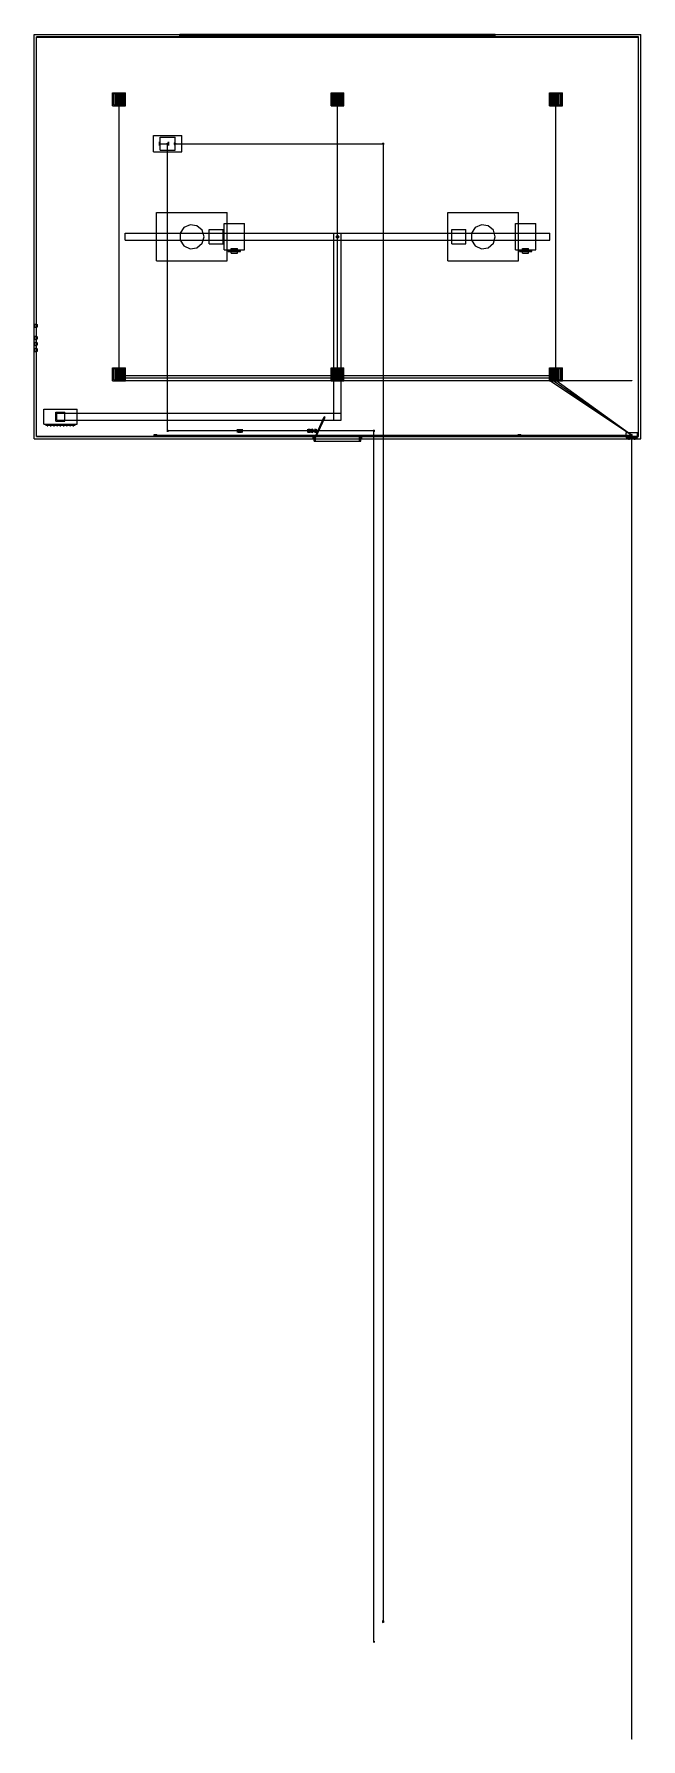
# Model space of a CAD drawing. Header units: millimetres. Extents: x -375000 to -345000, y -62300 to 22022.
import ezdxf

# ---------------------------------------------------------------- set-up
doc = ezdxf.new("R2010")
doc.units = ezdxf.units.MM

msp = doc.modelspace()

# ---------------------------------------------------------------- linework, layer by layer
at = {"layer": 'electrical'}
for p, q in [((-370792.21, 18800), (-370807.79, 18800)), ((-370807.79, 18800), (-370800, 18800)), ((-370800, 18800), (-370792.21, 18800)), ((-370800, 4880), (-370800, 18800)), ((-359992.21, 18800), (-360007.79, 18800)), ((-360007.79, 18800), (-360000, 18800)), ((-360000, 18800), (-359992.21, 18800)), ((-360000, 4880), (-360000, 18800)), ((-349192.21, 18800), (-349207.79, 18800)), ((-349207.79, 18800), (-349200, 18800)), ((-349200, 18800), (-349192.21, 18800)), ((-349200, 4880), (-349200, 18800)), ((-370500, 5108.74), (-370500, 5131.26)), ((-370500, 5131.26), (-370500, 5120)), ((-370500, 5120), (-370500, 5108.74)), ((-349500, 5120), (-370500, 5120)), ((-349507.6, 5109.45), (-349496.2, 5125.27)), ((-349496.2, 5125.27), (-349507.6, 5109.45)), ((-345457.6, 2189.45), (-349507.6, 5109.45)), ((-349500, 5108.74), (-349500, 5131.26)), ((-349500, 5131.26), (-349500, 5120)), ((-349500, 5120), (-349500, 5108.74)), ((-349500, 5120), (-349485.96, 5120)), ((-349485.96, 5120), (-349500, 5120)), ((-349496.2, 5125.27), (-349496.2, 5125.27)), ((-370792.21, 4880), (-370807.79, 4880)), ((-370807.79, 4880), (-370800, 4880)), ((-370800, 4872.21), (-370800, 4887.79)), ((-370800, 4887.79), (-370800, 4880)), ((-370800, 4880), (-370800, 4872.21)), ((-345450, 4880), (-370800, 4880)), ((-370800, 4880), (-370792.21, 4880)), ((-370500, 4988.74), (-370500, 5011.26)), ((-370500, 5011.26), (-370500, 5000)), ((-370500, 5000), (-370500, 4988.74)), ((-349500, 5000), (-370500, 5000)), ((-370500, 4868.74), (-370500, 4891.26)), ((-370500, 4891.26), (-370500, 4880)), ((-370500, 4880), (-370500, 4868.74)), ((-349500, 4880), (-370500, 4880)), ((-359992.21, 4880), (-360007.79, 4880)), ((-360007.79, 4880), (-360000, 4880)), ((-360000, 4880), (-359992.21, 4880)), ((-349507.39, 4989.31), (-349496.3, 5005.35)), ((-349496.3, 5005.35), (-349507.39, 4989.31)), ((-345457.39, 2189.31), (-349507.39, 4989.31)), ((-349507.17, 4869.16), (-349496.41, 4885.42)), ((-349496.41, 4885.42), (-349507.17, 4869.16)), ((-345457.17, 2189.16), (-349507.17, 4869.16)), ((-349500, 4988.74), (-349500, 5011.26)), ((-349500, 5011.26), (-349500, 5000)), ((-349500, 5000), (-349500, 4988.74)), ((-349500, 5000), (-349485.96, 5000)), ((-349485.96, 5000), (-349500, 5000)), ((-349500, 4868.74), (-349500, 4891.26)), ((-349500, 4891.26), (-349500, 4880)), ((-349500, 4880), (-349500, 4868.74)), ((-349500, 4880), (-349485.96, 4880)), ((-349485.96, 4880), (-349500, 4880)), ((-349496.41, 4885.42), (-349496.41, 4885.42)), ((-349496.3, 5005.35), (-349496.3, 5005.35)), ((-349192.21, 4880), (-349207.79, 4880)), ((-349207.79, 4880), (-349200, 4880)), ((-349200, 4880), (-349192.21, 4880)), ((-345450, 4872.21), (-345450, 4887.79)), ((-345450, 4887.79), (-345450, 4880)), ((-345450, 4880), (-345450, 4872.21)), ((-369065, 2150), (-369065, 2210)), ((-369065, 2210), (-368935, 2210)), ((-369065, 2150), (-368935, 2150)), ((-368991, 2180), (-369004.5, 2187.79)), ((-369004.5, 2187.79), (-369004.5, 2172.21)), ((-369004.5, 2172.21), (-368991, 2180)), ((-369000, 2172.21), (-369000, 2187.79)), ((-369000, 2187.79), (-369000, 2180)), ((-369000, 2180), (-345450, 2180)), ((-369000, 2180), (-369000, 2172.21)), ((-369000, 2180), (-368990.28, 2180)), ((-368990.28, 2180), (-369000, 2180)), ((-368935, 2150), (-368935, 2210)), ((-351065, 2150), (-351065, 2210)), ((-351065, 2210), (-350935, 2210)), ((-351065, 2150), (-350935, 2150)), ((-350991, 2180), (-351004.5, 2187.79)), ((-351004.5, 2187.79), (-351004.5, 2172.21)), ((-351004.5, 2172.21), (-350991, 2180)), ((-351000, 2172.21), (-351000, 2187.79)), ((-351000, 2187.79), (-351000, 2180)), ((-351000, 2180), (-345450, 2180)), ((-351000, 2180), (-351000, 2172.21)), ((-351000, 2180), (-350990.28, 2180)), ((-350990.28, 2180), (-351000, 2180)), ((-350935, 2150), (-350935, 2210)), ((-345725, 2075), (-345725, 2325)), ((-345725, 2325), (-345175, 2325)), ((-345725, 2075), (-345175, 2075)), ((-345685, 2047.5), (-345685, 2082.5)), ((-345685, 2082.5), (-345215, 2082.5)), ((-345685, 2047.5), (-345215, 2047.5)), ((-345637.5, 2010), (-345637.5, 2050)), ((-345637.5, 2050), (-345537.5, 2050)), ((-345637.5, 2010), (-345537.5, 2010)), ((-345564.12, 2020), (-345610.88, 2020)), ((-345610.88, 2020), (-345587.5, 2020)), ((-345564.12, 1995), (-345610.88, 1995)), ((-345610.88, 1995), (-345587.5, 1995)), ((-345587.5, 2020), (-345587.5, 1995)), ((-345587.5, 2020), (-345564.12, 2020)), ((-345587.5, 1995), (-345564.12, 1995)), ((-345537.5, 2010), (-345537.5, 2050)), ((-345500, 2010), (-345500, 2050)), ((-345500, 2050), (-345400, 2050)), ((-345500, 2010), (-345400, 2010)), ((-345426.62, 2020), (-345473.38, 2020)), ((-345473.38, 2020), (-345450, 2020)), ((-345426.62, 1995), (-345473.38, 1995)), ((-345473.38, 1995), (-345450, 1995)), ((-345468, 2200), (-345441, 2215.59)), ((-345441, 2184.41), (-345468, 2200)), ((-345434.41, 2200), (-345465.59, 2200)), ((-345465.59, 2200), (-345450, 2200)), ((-345457.6, 2189.45), (-345446.2, 2205.27)), ((-345446.2, 2205.27), (-345457.6, 2189.45)), ((-345457.39, 2189.31), (-345446.3, 2205.35)), ((-345446.3, 2205.35), (-345457.39, 2189.31)), ((-345457.17, 2189.16), (-345446.41, 2205.42)), ((-345446.41, 2205.42), (-345457.17, 2189.16)), ((-345437, 2200), (-345456.5, 2211.26)), ((-345456.5, 2211.26), (-345456.5, 2188.74)), ((-345437, 2200), (-345456.5, 2211.26)), ((-345456.5, 2211.26), (-345456.5, 2188.74)), ((-345437, 2200), (-345456.5, 2211.26)), ((-345456.5, 2211.26), (-345456.5, 2188.74)), ((-345456.5, 2188.74), (-345437, 2200)), ((-345456.5, 2188.74), (-345437, 2200)), ((-345456.5, 2188.74), (-345437, 2200)), ((-345450, 2200), (-345434.41, 2200)), ((-345450, -62300), (-345450, 2200)), ((-345450, 2200), (-345430.56, 2200)), ((-345430.56, 2200), (-345450, 2200)), ((-345450, 2200), (-345435.96, 2200)), ((-345435.96, 2200), (-345450, 2200)), ((-345450, 2200), (-345435.96, 2200)), ((-345435.96, 2200), (-345450, 2200)), ((-345450, 2200), (-345435.96, 2200)), ((-345435.96, 2200), (-345450, 2200)), ((-345450, 2172.21), (-345450, 2187.79)), ((-345450, 2187.79), (-345450, 2180)), ((-345450, 2172.21), (-345450, 2187.79)), ((-345450, 2187.79), (-345450, 2180)), ((-345450, 2180), (-345450, 2172.21)), ((-345450, 2180), (-345450, 2172.21)), ((-345450, 2020), (-345450, 1995)), ((-345450, 2020), (-345426.62, 2020)), ((-345450, 1995), (-345426.62, 1995)), ((-345446.41, 2205.42), (-345446.41, 2205.42)), ((-345446.3, 2205.35), (-345446.3, 2205.35)), ((-345446.2, 2205.27), (-345446.2, 2205.27)), ((-345441, 2215.59), (-345441, 2184.41)), ((-345400, 2010), (-345400, 2050)), ((-345362.5, 2010), (-345362.5, 2050)), ((-345362.5, 2050), (-345262.5, 2050)), ((-345362.5, 2010), (-345262.5, 2010)), ((-345289.12, 2020), (-345335.88, 2020)), ((-345335.88, 2020), (-345312.5, 2020)), ((-345289.12, 1995), (-345335.88, 1995)), ((-345335.88, 1995), (-345312.5, 1995)), ((-345312.5, 2020), (-345312.5, 1995)), ((-345312.5, 2020), (-345289.12, 2020)), ((-345312.5, 1995), (-345289.12, 1995)), ((-345262.5, 2010), (-345262.5, 2050)), ((-345215, 2047.5), (-345215, 2082.5)), ((-345175, 2075), (-345175, 2325)), ((-345434.41, -62300), (-345465.59, -62300)), ((-345465.59, -62300), (-345450, -62300)), ((-345450, -62300), (-345434.41, -62300))]:
    msp.add_line(p, q, dxfattribs=at)
at = {"layer": 'hvac'}
for p, q in [((-370500, 11825), (-370500, 12175)), ((-370500, 12175), (-349500, 12175)), ((-370500, 11825), (-349500, 11825)), ((-366350, 11650), (-366350, 12350)), ((-366350, 12350), (-365650, 12350)), ((-365650, 11650), (-365650, 12350)), ((-360175, 2925), (-360175, 12175)), ((-360175, 12175), (-359825, 12175)), ((-359825, 2925), (-359825, 12175)), ((-354350, 11650), (-354350, 12350)), ((-354350, 12350), (-353650, 12350)), ((-353650, 11650), (-353650, 12350)), ((-349500, 11825), (-349500, 12175)), ((-366350, 11650), (-365650, 11650)), ((-354350, 11650), (-353650, 11650)), ((-374525, 2725), (-374525, 3475)), ((-374525, 3475), (-372875, 3475)), ((-372875, 2725), (-372875, 3475)), ((-374525, 2725), (-372875, 2725)), ((-374425, 2680), (-374425, 2720)), ((-374425, 2720), (-372975, 2720)), ((-374425, 2680), (-372975, 2680)), ((-374360, 2640), (-374360, 2700)), ((-374360, 2700), (-374320, 2700)), ((-374360, 2640), (-374320, 2640)), ((-374320, 2640), (-374320, 2700)), ((-374200, 2640), (-374200, 2700)), ((-374200, 2700), (-374160, 2700)), ((-374200, 2640), (-374160, 2640)), ((-374160, 2640), (-374160, 2700)), ((-374040, 2640), (-374040, 2700)), ((-374040, 2700), (-374000, 2700)), ((-374040, 2640), (-374000, 2640)), ((-374000, 2640), (-374000, 2700)), ((-373925, 2875), (-373925, 3325)), ((-373925, 3325), (-373475, 3325)), ((-373925, 2875), (-373475, 2875)), ((-373880, 2640), (-373880, 2700)), ((-373880, 2700), (-373840, 2700)), ((-373880, 2640), (-373840, 2640)), ((-373875, 2925), (-373875, 3275)), ((-373875, 3275), (-359825, 3275)), ((-373875, 2925), (-359825, 2925)), ((-373840, 2640), (-373840, 2700)), ((-373720, 2640), (-373720, 2700)), ((-373720, 2700), (-373680, 2700)), ((-373720, 2640), (-373680, 2640)), ((-373680, 2640), (-373680, 2700)), ((-373560, 2640), (-373560, 2700)), ((-373560, 2700), (-373520, 2700)), ((-373560, 2640), (-373520, 2640)), ((-373520, 2640), (-373520, 2700)), ((-373475, 2875), (-373475, 3325)), ((-373400, 2640), (-373400, 2700)), ((-373400, 2700), (-373360, 2700)), ((-373400, 2640), (-373360, 2640)), ((-373360, 2640), (-373360, 2700)), ((-373240, 2640), (-373240, 2700)), ((-373240, 2700), (-373200, 2700)), ((-373240, 2640), (-373200, 2640)), ((-373200, 2640), (-373200, 2700)), ((-373080, 2640), (-373080, 2700)), ((-373080, 2700), (-373040, 2700)), ((-373080, 2640), (-373040, 2640)), ((-373040, 2640), (-373040, 2700)), ((-372975, 2680), (-372975, 2720)), ((-360175, 2925), (-359825, 2925)), ((-359825, 2925), (-359825, 3275))]:
    msp.add_line(p, q, dxfattribs=at)
at = {"layer": 'interiors'}
for p, q in [((-375000, 2000), (-375000, 22000)), ((-375000, 22000), (-345000, 22000)), ((-367800, 21977.5), (-367800, 22022.5)), ((-367800, 22022.5), (-352200, 22022.5)), ((-367800, 22000), (-352200, 22000)), ((-367800, 21880), (-367800, 22000)), ((-367800, 21977.5), (-352200, 21977.5)), ((-352200, 21977.5), (-352200, 22022.5)), ((-352200, 21880), (-352200, 22000)), ((-345000, 2000), (-345000, 22000)), ((-345120, 21880), (-374880, 21880)), ((-374880, 2120), (-374880, 21880)), ((-374875, 2125), (-374875, 21875)), ((-374875, 21875), (-345125, 21875)), ((-367800, 21880), (-352200, 21880)), ((-345125, 2125), (-345125, 21875)), ((-345120, 2120), (-345120, 21880)), ((-368950, 10800), (-368950, 13200)), ((-368950, 13200), (-365450, 13200)), ((-365600, 11350), (-365600, 12650)), ((-365600, 12650), (-364600, 12650)), ((-365450, 10800), (-365450, 13200)), ((-364600, 11350), (-364600, 12650)), ((-354550, 10800), (-354550, 13200)), ((-354550, 13200), (-351050, 13200)), ((-351200, 11350), (-351200, 12650)), ((-351200, 12650), (-350200, 12650)), ((-351050, 10800), (-351050, 13200)), ((-350200, 11350), (-350200, 12650)), ((-367592.92, 12453.45), (-367775.7, 12169.04)), ((-367775.7, 12169.04), (-367775.7, 11830.96)), ((-367775.7, 11830.96), (-367592.92, 11546.55)), ((-367285.39, 12593.89), (-367592.92, 12453.45)), ((-366950.75, 12545.78), (-367285.39, 12593.89)), ((-366695.25, 12324.38), (-366950.75, 12545.78)), ((-366600, 12000), (-366695.25, 12324.38)), ((-366695.25, 11675.62), (-366600, 12000)), ((-353192.92, 12453.45), (-353375.7, 12169.04)), ((-353375.7, 12169.04), (-353375.7, 11830.96)), ((-353375.7, 11830.96), (-353192.92, 11546.55)), ((-352885.39, 12593.89), (-353192.92, 12453.45)), ((-352550.75, 12545.78), (-352885.39, 12593.89)), ((-352295.25, 12324.38), (-352550.75, 12545.78)), ((-352200, 12000), (-352295.25, 12324.38)), ((-352295.25, 11675.62), (-352200, 12000)), ((-367592.92, 11546.55), (-367285.39, 11406.11)), ((-367285.39, 11406.11), (-366950.75, 11454.22)), ((-366950.75, 11454.22), (-366695.25, 11675.62)), ((-365600, 11350), (-364600, 11350)), ((-365400, 11270), (-365400, 11330)), ((-365400, 11330), (-364800, 11330)), ((-365400, 11270), (-364800, 11270)), ((-365250, 11190), (-365250, 11410)), ((-365250, 11410), (-364950, 11410)), ((-365250, 11190), (-364950, 11190)), ((-365130, 11265), (-365130, 11335)), ((-365130, 11335), (-365070, 11335)), ((-365130, 11265), (-365070, 11265)), ((-365070, 11265), (-365070, 11335)), ((-364950, 11190), (-364950, 11410)), ((-364800, 11270), (-364800, 11330)), ((-353192.92, 11546.55), (-352885.39, 11406.11)), ((-352885.39, 11406.11), (-352550.75, 11454.22)), ((-352550.75, 11454.22), (-352295.25, 11675.62)), ((-351200, 11350), (-350200, 11350)), ((-351000, 11270), (-351000, 11330)), ((-351000, 11330), (-350400, 11330)), ((-351000, 11270), (-350400, 11270)), ((-350850, 11190), (-350850, 11410)), ((-350850, 11410), (-350550, 11410)), ((-350850, 11190), (-350550, 11190)), ((-350730, 11265), (-350730, 11335)), ((-350730, 11335), (-350670, 11335)), ((-350730, 11265), (-350670, 11265)), ((-350670, 11265), (-350670, 11335)), ((-350550, 11190), (-350550, 11410)), ((-350400, 11270), (-350400, 11330)), ((-368950, 10800), (-365450, 10800)), ((-354550, 10800), (-351050, 10800)), ((-361110.39, 2109.51), (-360653.96, 3088.32)), ((-361069.61, 2090.49), (-360613.18, 3069.3)), ((-360613.18, 3069.3), (-360653.96, 3088.32)), ((-375000, 2000), (-361200, 2000)), ((-375000, 2000), (-345000, 2000)), ((-345120, 2120), (-374880, 2120)), ((-361200, 2120), (-374880, 2120)), ((-374875, 2125), (-345125, 2125)), ((-361200, 2000), (-361200, 2120)), ((-361200, 2120), (-358800, 2120)), ((-361200, 2000), (-358800, 2000)), ((-361155, 1880), (-361155, 2120)), ((-361155, 2120), (-361085, 2120)), ((-361155, 1880), (-361085, 1880)), ((-361150, 1880), (-361150, 2120)), ((-361150, 2120), (-358850, 2120)), ((-361150, 1880), (-358850, 1880)), ((-361069.61, 2090.49), (-361110.39, 2109.51)), ((-361085, 1880), (-361085, 2120)), ((-358915, 1880), (-358915, 2120)), ((-358915, 2120), (-358845, 2120)), ((-358915, 1880), (-358845, 1880)), ((-358850, 1880), (-358850, 2120)), ((-358845, 1880), (-358845, 2120)), ((-358800, 2000), (-358800, 2120)), ((-345120, 2120), (-358800, 2120)), ((-358800, 2000), (-345000, 2000))]:
    msp.add_line(p, q, dxfattribs=at)
at = {"layer": 'lighting'}
for p, q in [((-371120, 18480), (-371120, 19120)), ((-371120, 19120), (-370480, 19120)), ((-371080, 18520), (-371080, 19080)), ((-371080, 19080), (-370520, 19080)), ((-371046, 18530), (-371046, 19070)), ((-371046, 19070), (-371034, 19070)), ((-371034, 18530), (-371034, 19070)), ((-370966, 18530), (-370966, 19070)), ((-370966, 19070), (-370954, 19070)), ((-370954, 18530), (-370954, 19070)), ((-370886, 18530), (-370886, 19070)), ((-370886, 19070), (-370874, 19070)), ((-370874, 18530), (-370874, 19070)), ((-370806, 18530), (-370806, 19070)), ((-370806, 19070), (-370794, 19070)), ((-370791, 18800), (-370804.5, 18807.79)), ((-370804.5, 18807.79), (-370804.5, 18792.21)), ((-370804.5, 18792.21), (-370791, 18800)), ((-370794, 18530), (-370794, 19070)), ((-370726, 18530), (-370726, 19070)), ((-370726, 19070), (-370714, 19070)), ((-370714, 18530), (-370714, 19070)), ((-370646, 18530), (-370646, 19070)), ((-370646, 19070), (-370634, 19070)), ((-370634, 18530), (-370634, 19070)), ((-370566, 18530), (-370566, 19070)), ((-370566, 19070), (-370554, 19070)), ((-370554, 18530), (-370554, 19070)), ((-370520, 18520), (-370520, 19080)), ((-370480, 18480), (-370480, 19120)), ((-360320, 18480), (-360320, 19120)), ((-360320, 19120), (-359680, 19120)), ((-360280, 18520), (-360280, 19080)), ((-360280, 19080), (-359720, 19080)), ((-360246, 18530), (-360246, 19070)), ((-360246, 19070), (-360234, 19070)), ((-360234, 18530), (-360234, 19070)), ((-360166, 18530), (-360166, 19070)), ((-360166, 19070), (-360154, 19070)), ((-360154, 18530), (-360154, 19070)), ((-360086, 18530), (-360086, 19070)), ((-360086, 19070), (-360074, 19070)), ((-360074, 18530), (-360074, 19070)), ((-360006, 18530), (-360006, 19070)), ((-360006, 19070), (-359994, 19070)), ((-359991, 18800), (-360004.5, 18807.79)), ((-360004.5, 18807.79), (-360004.5, 18792.21)), ((-360004.5, 18792.21), (-359991, 18800)), ((-359994, 18530), (-359994, 19070)), ((-359926, 18530), (-359926, 19070)), ((-359926, 19070), (-359914, 19070)), ((-359914, 18530), (-359914, 19070)), ((-359846, 18530), (-359846, 19070)), ((-359846, 19070), (-359834, 19070)), ((-359834, 18530), (-359834, 19070)), ((-359766, 18530), (-359766, 19070)), ((-359766, 19070), (-359754, 19070)), ((-359754, 18530), (-359754, 19070)), ((-359720, 18520), (-359720, 19080)), ((-359680, 18480), (-359680, 19120)), ((-349520, 18480), (-349520, 19120)), ((-349520, 19120), (-348880, 19120)), ((-349480, 18520), (-349480, 19080)), ((-349480, 19080), (-348920, 19080)), ((-349446, 18530), (-349446, 19070)), ((-349446, 19070), (-349434, 19070)), ((-349434, 18530), (-349434, 19070)), ((-349366, 18530), (-349366, 19070)), ((-349366, 19070), (-349354, 19070)), ((-349354, 18530), (-349354, 19070)), ((-349286, 18530), (-349286, 19070)), ((-349286, 19070), (-349274, 19070)), ((-349274, 18530), (-349274, 19070)), ((-349206, 18530), (-349206, 19070)), ((-349206, 19070), (-349194, 19070)), ((-349191, 18800), (-349204.5, 18807.79)), ((-349204.5, 18807.79), (-349204.5, 18792.21)), ((-349204.5, 18792.21), (-349191, 18800)), ((-349194, 18530), (-349194, 19070)), ((-349126, 18530), (-349126, 19070)), ((-349126, 19070), (-349114, 19070)), ((-349114, 18530), (-349114, 19070)), ((-349046, 18530), (-349046, 19070)), ((-349046, 19070), (-349034, 19070)), ((-349034, 18530), (-349034, 19070)), ((-348966, 18530), (-348966, 19070)), ((-348966, 19070), (-348954, 19070)), ((-348954, 18530), (-348954, 19070)), ((-348920, 18520), (-348920, 19080)), ((-348880, 18480), (-348880, 19120)), ((-371120, 18480), (-370480, 18480)), ((-371080, 18520), (-370520, 18520)), ((-371046, 18530), (-371034, 18530)), ((-370966, 18530), (-370954, 18530)), ((-370886, 18530), (-370874, 18530)), ((-370806, 18530), (-370794, 18530)), ((-370726, 18530), (-370714, 18530)), ((-370646, 18530), (-370634, 18530)), ((-370566, 18530), (-370554, 18530)), ((-360320, 18480), (-359680, 18480)), ((-360280, 18520), (-359720, 18520)), ((-360246, 18530), (-360234, 18530)), ((-360166, 18530), (-360154, 18530)), ((-360086, 18530), (-360074, 18530)), ((-360006, 18530), (-359994, 18530)), ((-359926, 18530), (-359914, 18530)), ((-359846, 18530), (-359834, 18530)), ((-359766, 18530), (-359754, 18530)), ((-349520, 18480), (-348880, 18480)), ((-349480, 18520), (-348920, 18520)), ((-349446, 18530), (-349434, 18530)), ((-349366, 18530), (-349354, 18530)), ((-349286, 18530), (-349274, 18530)), ((-349206, 18530), (-349194, 18530)), ((-349126, 18530), (-349114, 18530)), ((-349046, 18530), (-349034, 18530)), ((-348966, 18530), (-348954, 18530)), ((-371120, 4880), (-371120, 5520)), ((-371120, 5520), (-370480, 5520)), ((-371080, 4920), (-371080, 5480)), ((-371080, 5480), (-370520, 5480)), ((-371046, 4930), (-371046, 5470)), ((-371046, 5470), (-371034, 5470)), ((-371034, 4930), (-371034, 5470)), ((-370966, 4930), (-370966, 5470)), ((-370966, 5470), (-370954, 5470)), ((-370954, 4930), (-370954, 5470)), ((-370886, 4930), (-370886, 5470)), ((-370886, 5470), (-370874, 5470)), ((-370874, 4930), (-370874, 5470)), ((-370806, 4930), (-370806, 5470)), ((-370806, 5470), (-370794, 5470)), ((-370791, 5200), (-370804.5, 5207.79)), ((-370804.5, 5207.79), (-370804.5, 5192.21)), ((-370804.5, 5192.21), (-370791, 5200)), ((-370794, 4930), (-370794, 5470)), ((-370726, 4930), (-370726, 5470)), ((-370726, 5470), (-370714, 5470)), ((-370714, 4930), (-370714, 5470)), ((-370646, 4930), (-370646, 5470)), ((-370646, 5470), (-370634, 5470)), ((-370634, 4930), (-370634, 5470)), ((-370566, 4930), (-370566, 5470)), ((-370566, 5470), (-370554, 5470)), ((-370554, 4930), (-370554, 5470)), ((-370520, 4920), (-370520, 5480)), ((-370480, 4880), (-370480, 5520)), ((-360320, 4880), (-360320, 5520)), ((-360320, 5520), (-359680, 5520)), ((-360280, 4920), (-360280, 5480)), ((-360280, 5480), (-359720, 5480)), ((-360246, 4930), (-360246, 5470)), ((-360246, 5470), (-360234, 5470)), ((-360234, 4930), (-360234, 5470)), ((-360166, 4930), (-360166, 5470)), ((-360166, 5470), (-360154, 5470)), ((-360154, 4930), (-360154, 5470)), ((-360086, 4930), (-360086, 5470)), ((-360086, 5470), (-360074, 5470)), ((-360074, 4930), (-360074, 5470)), ((-360006, 4930), (-360006, 5470)), ((-360006, 5470), (-359994, 5470)), ((-359991, 5200), (-360004.5, 5207.79)), ((-360004.5, 5207.79), (-360004.5, 5192.21)), ((-360004.5, 5192.21), (-359991, 5200)), ((-359994, 4930), (-359994, 5470)), ((-359926, 4930), (-359926, 5470)), ((-359926, 5470), (-359914, 5470)), ((-359914, 4930), (-359914, 5470)), ((-359846, 4930), (-359846, 5470)), ((-359846, 5470), (-359834, 5470)), ((-359834, 4930), (-359834, 5470)), ((-359766, 4930), (-359766, 5470)), ((-359766, 5470), (-359754, 5470)), ((-359754, 4930), (-359754, 5470)), ((-359720, 4920), (-359720, 5480)), ((-359680, 4880), (-359680, 5520)), ((-349520, 4880), (-349520, 5520)), ((-349520, 5520), (-348880, 5520)), ((-349480, 4920), (-349480, 5480)), ((-349480, 5480), (-348920, 5480)), ((-349446, 4930), (-349446, 5470)), ((-349446, 5470), (-349434, 5470)), ((-349434, 4930), (-349434, 5470)), ((-349366, 4930), (-349366, 5470)), ((-349366, 5470), (-349354, 5470)), ((-349354, 4930), (-349354, 5470)), ((-349286, 4930), (-349286, 5470)), ((-349286, 5470), (-349274, 5470)), ((-349274, 4930), (-349274, 5470)), ((-349206, 4930), (-349206, 5470)), ((-349206, 5470), (-349194, 5470)), ((-349191, 5200), (-349204.5, 5207.79)), ((-349204.5, 5207.79), (-349204.5, 5192.21)), ((-349204.5, 5192.21), (-349191, 5200)), ((-349194, 4930), (-349194, 5470)), ((-349126, 4930), (-349126, 5470)), ((-349126, 5470), (-349114, 5470)), ((-349114, 4930), (-349114, 5470)), ((-349046, 4930), (-349046, 5470)), ((-349046, 5470), (-349034, 5470)), ((-349034, 4930), (-349034, 5470)), ((-348966, 4930), (-348966, 5470)), ((-348966, 5470), (-348954, 5470)), ((-348954, 4930), (-348954, 5470)), ((-348920, 4920), (-348920, 5480)), ((-348880, 4880), (-348880, 5520)), ((-371120, 4880), (-370480, 4880)), ((-371080, 4920), (-370520, 4920)), ((-371046, 4930), (-371034, 4930)), ((-370966, 4930), (-370954, 4930)), ((-370886, 4930), (-370874, 4930)), ((-370806, 4930), (-370794, 4930)), ((-370726, 4930), (-370714, 4930)), ((-370646, 4930), (-370634, 4930)), ((-370566, 4930), (-370554, 4930)), ((-360320, 4880), (-359680, 4880)), ((-360280, 4920), (-359720, 4920)), ((-360246, 4930), (-360234, 4930)), ((-360166, 4930), (-360154, 4930)), ((-360086, 4930), (-360074, 4930)), ((-360006, 4930), (-359994, 4930)), ((-359926, 4930), (-359914, 4930)), ((-359846, 4930), (-359834, 4930)), ((-359766, 4930), (-359754, 4930)), ((-349520, 4880), (-348880, 4880)), ((-349480, 4920), (-348920, 4920)), ((-349446, 4930), (-349434, 4930)), ((-349366, 4930), (-349354, 4930)), ((-349286, 4930), (-349274, 4930)), ((-349206, 4930), (-349194, 4930)), ((-349126, 4930), (-349114, 4930)), ((-349046, 4930), (-349034, 4930)), ((-348966, 4930), (-348954, 4930))]:
    msp.add_line(p, q, dxfattribs=at)
at = {"layer": 'sensors'}
for p, q in [((-360000, 12080), (-360080, 12000)), ((-360080, 12000), (-360000, 11920)), ((-359920, 12000), (-360000, 12080)), ((-360000, 11920), (-359920, 12000)), ((-360000, 12000), (-359935, 12000)), ((-359935, 12000), (-360000, 12000)), ((-374960, 7520), (-374960, 7680)), ((-374960, 7680), (-374860, 7680)), ((-374860, 7520), (-374860, 7680)), ((-374855, 7545), (-374855, 7655)), ((-374855, 7655), (-374835, 7655)), ((-374835, 7545), (-374835, 7655)), ((-374960, 7520), (-374860, 7520)), ((-374960, 6920), (-374960, 7080)), ((-374960, 7080), (-374860, 7080)), ((-374960, 6920), (-374860, 6920)), ((-374960, 6620), (-374960, 6780)), ((-374960, 6780), (-374860, 6780)), ((-374860, 6920), (-374860, 7080)), ((-374860, 6620), (-374860, 6780)), ((-374855, 7545), (-374835, 7545)), ((-374855, 6945), (-374855, 7055)), ((-374855, 7055), (-374835, 7055)), ((-374855, 6945), (-374835, 6945)), ((-374855, 6645), (-374855, 6755)), ((-374855, 6755), (-374835, 6755)), ((-374835, 6945), (-374835, 7055)), ((-374835, 6645), (-374835, 6755)), ((-374960, 6620), (-374860, 6620)), ((-374960, 6320), (-374960, 6480)), ((-374960, 6480), (-374860, 6480)), ((-374960, 6320), (-374860, 6320)), ((-374860, 6320), (-374860, 6480)), ((-374855, 6645), (-374835, 6645)), ((-374855, 6345), (-374855, 6455)), ((-374855, 6455), (-374835, 6455)), ((-374855, 6345), (-374835, 6345)), ((-374835, 6345), (-374835, 6455)), ((-364940, 2400), (-364940, 2475)), ((-364940, 2475), (-364940, 2400)), ((-364940, 2400), (-364720, 2400)), ((-364940, 2400), (-364940, 2325)), ((-364940, 2325), (-364940, 2400)), ((-364910, 2330), (-364910, 2470)), ((-364910, 2470), (-364750, 2470)), ((-364910, 2330), (-364750, 2330)), ((-364750, 2330), (-364750, 2470)), ((-364720, 2400), (-364720, 2475)), ((-364720, 2475), (-364720, 2400)), ((-364720, 2400), (-364720, 2325)), ((-364720, 2325), (-364720, 2400))]:
    msp.add_line(p, q, dxfattribs=at)
at = {"layer": 'water'}
for p, q in [((-369100, 16200), (-369100, 17000)), ((-369100, 17000), (-367700, 17000)), ((-368775, 16275), (-368775, 16925)), ((-368775, 16925), (-368025, 16925)), ((-368025, 16275), (-368025, 16925)), ((-367700, 16200), (-367700, 17000)), ((-369100, 16200), (-367700, 16200)), ((-368800, 16658.78), (-368800, 16695.11)), ((-368800, 16695.11), (-368800, 16600)), ((-368800, 16541.22), (-368800, 16658.78)), ((-368800, 16600), (-368350, 16600)), ((-368800, 16600), (-368800, 16504.89)), ((-368800, 16504.89), (-368800, 16541.22)), ((-368775, 16275), (-368025, 16275)), ((-368450, 16600), (-368375, 16643.3)), ((-368375, 16556.7), (-368450, 16600)), ((-368356.7, 16600), (-368443.3, 16600)), ((-368443.3, 16600), (-368400, 16600)), ((-368400, 16600), (-368356.7, 16600)), ((-368400, 2400), (-368400, 16600)), ((-368400, 16600), (-368346, 16600)), ((-368346, 16600), (-368400, 16600)), ((-368375, 16643.3), (-368375, 16556.7)), ((-368350, 16658.78), (-368350, 16695.11)), ((-368350, 16695.11), (-368350, 16600)), ((-368350, 16541.22), (-368350, 16658.78)), ((-368350, 16600), (-368350, 16504.89)), ((-368350, 16504.89), (-368350, 16541.22)), ((-368000, 16600), (-368075, 16643.3)), ((-368075, 16643.3), (-368075, 16556.7)), ((-368075, 16556.7), (-368000, 16600)), ((-368050, 16556.7), (-368050, 16643.3)), ((-368050, 16643.3), (-368050, 16600)), ((-368050, 16600), (-357750, 16600)), ((-368050, 16600), (-368050, 16556.7)), ((-368050, 16600), (-367996, 16600)), ((-367996, 16600), (-368050, 16600)), ((-357706.7, 16600), (-357793.3, 16600)), ((-357793.3, 16600), (-357750, 16600)), ((-357750, 16556.7), (-357750, 16643.3)), ((-357750, 16643.3), (-357750, 16600)), ((-357750, 16600), (-357750, 16556.7)), ((-357750, 16600), (-357750, -56500)), ((-357750, 16600), (-357706.7, 16600)), ((-357750, 16600), (-357696, 16600)), ((-357696, 16600), (-357750, 16600)), ((-368356.7, 2400), (-368443.3, 2400)), ((-368443.3, 2400), (-368400, 2400)), ((-368400, 2356.7), (-368400, 2443.3)), ((-368400, 2443.3), (-368400, 2400)), ((-368400, 2400), (-368400, 2356.7)), ((-358200, 2400), (-368400, 2400)), ((-368400, 2400), (-368356.7, 2400)), ((-368400, 2400), (-368346, 2400)), ((-368346, 2400), (-368400, 2400)), ((-361460, 2400), (-361460, 2475)), ((-361460, 2475), (-361460, 2400)), ((-361460, 2400), (-361060, 2400)), ((-361460, 2400), (-361460, 2325)), ((-361460, 2325), (-361460, 2400)), ((-361450, 2375), (-361450, 2425)), ((-361450, 2425), (-361070, 2425)), ((-361450, 2375), (-361070, 2375)), ((-361410, 2464.66), (-361410, 2504.62)), ((-361410, 2504.62), (-361410, 2400)), ((-361410, 2335.34), (-361410, 2464.66)), ((-361410, 2400), (-361385, 2400)), ((-361410, 2400), (-361410, 2295.38)), ((-361410, 2295.38), (-361410, 2335.34)), ((-361385, 2464.66), (-361385, 2504.62)), ((-361385, 2504.62), (-361385, 2400)), ((-361385, 2335.34), (-361385, 2464.66)), ((-361385, 2400), (-361385, 2295.38)), ((-361385, 2295.38), (-361385, 2335.34)), ((-361232.19, 2485.6), (-361332.81, 2452.9)), ((-361332.81, 2452.9), (-361332.81, 2347.1)), ((-361332.81, 2347.1), (-361232.19, 2314.4)), ((-361170, 2400), (-361232.19, 2485.6)), ((-361232.19, 2314.4), (-361170, 2400)), ((-361110, 2464.66), (-361110, 2504.62)), ((-361110, 2504.62), (-361110, 2400)), ((-361110, 2335.34), (-361110, 2464.66)), ((-361110, 2400), (-361085, 2400)), ((-361110, 2400), (-361110, 2295.38)), ((-361110, 2295.38), (-361110, 2335.34)), ((-361085, 2464.66), (-361085, 2504.62)), ((-361085, 2504.62), (-361085, 2400)), ((-361085, 2335.34), (-361085, 2464.66)), ((-361085, 2400), (-361085, 2295.38)), ((-361085, 2295.38), (-361085, 2335.34)), ((-361070, 2375), (-361070, 2425)), ((-361060, 2400), (-361060, 2475)), ((-361060, 2475), (-361060, 2400)), ((-361060, 2400), (-361060, 2325)), ((-361060, 2325), (-361060, 2400)), ((-358156.7, 2400), (-358243.3, 2400)), ((-358243.3, 2400), (-358200, 2400)), ((-358200, 2356.7), (-358200, 2443.3)), ((-358200, 2443.3), (-358200, 2400)), ((-358200, 2400), (-358156.7, 2400)), ((-358200, -57500), (-358200, 2400)), ((-358200, 2400), (-358200, 2356.7)), ((-358200, 2400), (-358146, 2400)), ((-358146, 2400), (-358200, 2400)), ((-357700, -56500), (-357775, -56456.7)), ((-357775, -56456.7), (-357775, -56543.3)), ((-357706.7, -56500), (-357793.3, -56500)), ((-357793.3, -56500), (-357750, -56500)), ((-357775, -56543.3), (-357700, -56500)), ((-357750, -56500), (-357706.7, -56500)), ((-357750, -56500), (-357696, -56500)), ((-357696, -56500), (-357750, -56500)), ((-358156.7, -57500), (-358243.3, -57500)), ((-358243.3, -57500), (-358200, -57500)), ((-358200, -57500), (-358156.7, -57500))]:
    msp.add_line(p, q, dxfattribs=at)

doc.saveas('drawing.dxf')
